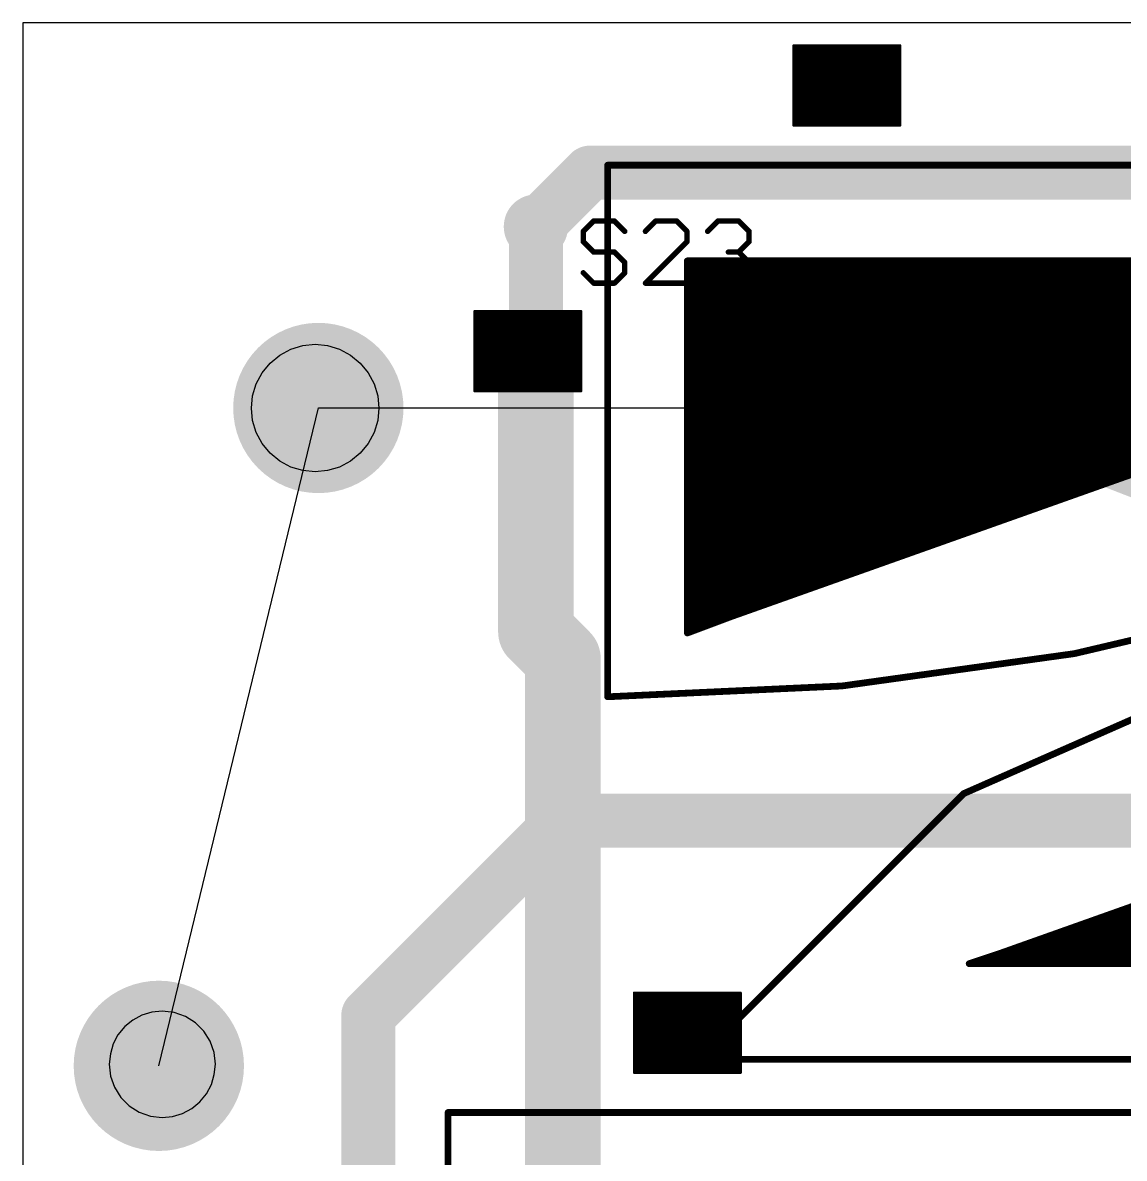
# Model space of a CAD drawing. Extents: x 0 to 82, y 0 to 110.
# Drawn here: x 0 to 20.72, y 88.14 to 109.5 of the extents above; entities that cross this region are included whole.
import ezdxf

# ---------------------------------------------------------------- set-up
doc = ezdxf.new("R2010")
doc.units = 0
for name, color, linetype in [('1', 22, 'CONTINUOUS'), ('16', 175, 'CONTINUOUS'), ('17', 82, 'CONTINUOUS'), ('18', 82, 'CONTINUOUS'), ('19', 53, 'CONTINUOUS'), ('20', 7, 'CONTINUOUS'), ('21', 253, 'CONTINUOUS'), ('23', 7, 'CONTINUOUS'), ('25', 253, 'CONTINUOUS'), ('29', 253, 'CONTINUOUS'), ('30', 253, 'CONTINUOUS'), ('31', 253, 'CONTINUOUS')]:
    doc.layers.add(name, color=color, linetype=linetype)

# ---------------------------------------------------------------- blocks, each defined once
blk = doc.blocks.new('ROUNDP')
at = {"const_width": 0.5}
blk.add_lwpolyline([(0, -0.25, 1), (0, 0.25, 1), (0, -0.25)], format="xyb", dxfattribs=at)
blk = doc.blocks.new('RECT')
blk.add_solid([(-0.5, -0.5), (0.5, -0.5), (-0.5, 0.5), (0.5, 0.5)])
blk = doc.blocks.new('ROUNDV')
at = {"const_width": 0.5}
blk.add_lwpolyline([(0, -0.25, 1), (0, 0.25, 1), (0, -0.25)], format="xyb", dxfattribs=at)

msp = doc.modelspace()

# ---------------------------------------------------------------- linework, layer by layer
at = {"layer": '1'}
for p, q in [((12.75, 104.82), (29.5172, 104.82)), ((12.75, 98.32), (12.75, 104.82)), ((29.6017, 104.3265), (12.75, 98.32)), ((20.3983, 92.4935), (37.25, 98.5)), ((20.2291, 92.2433), (20.2346, 92.3076)), ((20.2346, 92.3076), (20.2561, 92.3684)), ((20.2561, 92.3684), (20.2922, 92.4219)), ((20.2922, 92.4219), (20.3407, 92.4645)), ((20.3407, 92.4645), (20.3983, 92.4935)), ((20.24, 92.1797), (20.2291, 92.2433)), ((20.2665, 92.1209), (20.24, 92.1797)), ((20.3071, 92.0706), (20.2665, 92.1209)), ((20.359, 92.0323), (20.3071, 92.0706)), ((20.4188, 92.0082), (20.359, 92.0323)), ((20.4828, 92), (20.4188, 92.0082)), ((37.25, 92), (20.4828, 92))]:
    msp.add_line(p, q, dxfattribs=at)
for points, const_width in [([(9.652, 105.664), (9.652, 103.472)], 1.016), ([(10.5, 104.07), (8.5, 104.07)], 0.05), ([(8.5, 104.07), (8.5, 102.57)], 0.05), ([(10.5, 104.07), (8.5, 104.07)], 0.05), ([(10.5, 104.02), (8.5, 104.02)], 0.05), ([(9.652, 103.168), (9.5, 103.32)], 1.4224), ([(10.5, 102.57), (10.5, 104.07)], 0.05), ([(10.5, 103.97), (8.5, 103.97)], 0.05), ([(10.5, 103.92), (8.5, 103.92)], 0.05), ([(10.5, 103.87), (8.5, 103.87)], 0.05), ([(10.5, 103.82), (8.5, 103.82)], 0.05), ([(9.652, 98.044), (9.652, 103.168)], 1.4224), ([(9.652, 103.472), (9.5, 103.32)], 1.016), ([(10.5, 103.77), (8.5, 103.77)], 0.05), ([(10.5, 103.72), (8.5, 103.72)], 0.05), ([(10.5, 103.67), (8.5, 103.67)], 0.05), ([(10.5, 103.62), (8.5, 103.62)], 0.05), ([(10.5, 103.57), (8.5, 103.57)], 0.05), ([(10.5, 103.52), (8.5, 103.52)], 0.05), ([(10.5, 103.47), (8.5, 103.47)], 0.05), ([(10.5, 103.42), (8.5, 103.42)], 0.05), ([(10.5, 103.37), (8.5, 103.37)], 0.05), ([(10.5, 103.32), (8.5, 103.32)], 0.05), ([(10.5, 103.27), (8.5, 103.27)], 0.05), ([(10.5, 103.22), (8.5, 103.22)], 0.05), ([(10.5, 103.17), (8.5, 103.17)], 0.05), ([(10.5, 103.12), (8.5, 103.12)], 0.05), ([(10.5, 103.07), (8.5, 103.07)], 0.05), ([(10.5, 103.02), (8.5, 103.02)], 0.05), ([(10.5, 102.97), (8.5, 102.97)], 0.05), ([(10.5, 102.92), (8.5, 102.92)], 0.05), ([(10.5, 102.87), (8.5, 102.87)], 0.05), ([(10.5, 102.82), (8.5, 102.82)], 0.05), ([(10.5, 102.77), (8.5, 102.77)], 0.05), ([(10.5, 102.72), (8.5, 102.72)], 0.05), ([(10.5, 102.67), (8.5, 102.67)], 0.05), ([(10.5, 102.62), (8.5, 102.62)], 0.05), ([(8.5, 102.57), (10.5, 102.57)], 0.05), ([(18.288, 102.108), (13.6, 101.72)], 1.016), ([(6.5, 90.828), (10.16, 94.488)], 1.016), ([(10.16, 94.488), (30.48, 94.488)], 1.016), ([(6.5, 85.5), (6.5, 90.828)], 1.016)]:
    msp.add_lwpolyline(points, dxfattribs=dict(at, const_width=const_width))
for points, const_width in [([(9.906, 105.664, 1), (9.398, 105.664)], 0.508), ([(8.5, 104.0825, 1), (8.5, 104.0575)], 0.025), ([(8.5125, 104.07, 1), (8.4875, 104.07)], 0.025), ([(8.5, 104.0825, 1), (8.5, 104.0575)], 0.025), ([(8.5, 104.0325, 1), (8.5, 104.0075)], 0.025), ([(9.7514, 103.5714, 1), (9.2486, 103.0686)], 0.7112), ([(10.5125, 104.07, 1), (10.4875, 104.07)], 0.025), ([(10.5, 104.0575, 1), (10.5, 104.0825)], 0.025), ([(10.5, 104.0575, 1), (10.5, 104.0825)], 0.025), ([(10.5, 104.0075, 1), (10.5, 104.0325)], 0.025), ([(8.5, 103.9825, 1), (8.5, 103.9575)], 0.025), ([(8.5, 103.9325, 1), (8.5, 103.9075)], 0.025), ([(8.5, 103.8825, 1), (8.5, 103.8575)], 0.025), ([(8.5, 103.8325, 1), (8.5, 103.8075)], 0.025), ([(10.0076, 103.168, 1), (9.2964, 103.168)], 0.7112), ([(9.8316, 103.2924, 1), (9.4724, 103.6516)], 0.508), ([(10.5, 103.9575, 1), (10.5, 103.9825)], 0.025), ([(10.5, 103.9075, 1), (10.5, 103.9325)], 0.025), ([(10.5, 103.8575, 1), (10.5, 103.8825)], 0.025), ([(10.5, 103.8075, 1), (10.5, 103.8325)], 0.025), ([(8.5, 103.7825, 1), (8.5, 103.7575)], 0.025), ([(8.5, 103.7325, 1), (8.5, 103.7075)], 0.025), ([(8.5, 103.6825, 1), (8.5, 103.6575)], 0.025), ([(8.5, 103.6325, 1), (8.5, 103.6075)], 0.025), ([(9.3204, 103.4996, 1), (9.6796, 103.1404)], 0.508), ([(9.4006, 102.9166, 1), (9.9034, 103.4194)], 0.7112), ([(9.398, 103.472, 1), (9.906, 103.472)], 0.508), ([(10.5, 103.7575, 1), (10.5, 103.7825)], 0.025), ([(10.5, 103.7075, 1), (10.5, 103.7325)], 0.025), ([(10.5, 103.6575, 1), (10.5, 103.6825)], 0.025), ([(10.5, 103.6075, 1), (10.5, 103.6325)], 0.025), ([(8.5, 103.5825, 1), (8.5, 103.5575)], 0.025), ([(8.5, 103.5325, 1), (8.5, 103.5075)], 0.025), ([(8.5, 103.4825, 1), (8.5, 103.4575)], 0.025), ([(8.5, 103.4325, 1), (8.5, 103.4075)], 0.025), ([(8.5, 103.3825, 1), (8.5, 103.3575)], 0.025), ([(10.5, 103.5575, 1), (10.5, 103.5825)], 0.025), ([(10.5, 103.5075, 1), (10.5, 103.5325)], 0.025), ([(10.5, 103.4575, 1), (10.5, 103.4825)], 0.025), ([(10.5, 103.4075, 1), (10.5, 103.4325)], 0.025), ([(10.5, 103.3575, 1), (10.5, 103.3825)], 0.025), ([(8.5, 103.3325, 1), (8.5, 103.3075)], 0.025), ([(8.5, 103.2825, 1), (8.5, 103.2575)], 0.025), ([(8.5, 103.2325, 1), (8.5, 103.2075)], 0.025), ([(8.5, 103.1825, 1), (8.5, 103.1575)], 0.025), ([(10.5, 103.3075, 1), (10.5, 103.3325)], 0.025), ([(10.5, 103.2575, 1), (10.5, 103.2825)], 0.025), ([(10.5, 103.2075, 1), (10.5, 103.2325)], 0.025), ([(10.5, 103.1575, 1), (10.5, 103.1825)], 0.025), ([(8.5, 103.1325, 1), (8.5, 103.1075)], 0.025), ([(8.5, 103.0825, 1), (8.5, 103.0575)], 0.025), ([(8.5, 103.0325, 1), (8.5, 103.0075)], 0.025), ([(8.5, 102.9825, 1), (8.5, 102.9575)], 0.025), ([(10.5, 103.1075, 1), (10.5, 103.1325)], 0.025), ([(10.5, 103.0575, 1), (10.5, 103.0825)], 0.025), ([(10.5, 103.0075, 1), (10.5, 103.0325)], 0.025), ([(10.5, 102.9575, 1), (10.5, 102.9825)], 0.025), ([(8.5, 102.9325, 1), (8.5, 102.9075)], 0.025), ([(8.5, 102.8825, 1), (8.5, 102.8575)], 0.025), ([(8.5, 102.8325, 1), (8.5, 102.8075)], 0.025), ([(8.5, 102.7825, 1), (8.5, 102.7575)], 0.025), ([(10.5, 102.9075, 1), (10.5, 102.9325)], 0.025), ([(10.5, 102.8575, 1), (10.5, 102.8825)], 0.025), ([(10.5, 102.8075, 1), (10.5, 102.8325)], 0.025), ([(10.5, 102.7575, 1), (10.5, 102.7825)], 0.025), ([(8.5, 102.7325, 1), (8.5, 102.7075)], 0.025), ([(8.5, 102.6825, 1), (8.5, 102.6575)], 0.025), ([(8.5, 102.6325, 1), (8.5, 102.6075)], 0.025), ([(8.5, 102.5825, 1), (8.5, 102.5575)], 0.025), ([(8.4875, 102.57, 1), (8.5125, 102.57)], 0.025), ([(10.4875, 102.57, 1), (10.5125, 102.57)], 0.025), ([(10.5, 102.7075, 1), (10.5, 102.7325)], 0.025), ([(10.5, 102.6575, 1), (10.5, 102.6825)], 0.025), ([(10.5, 102.6075, 1), (10.5, 102.6325)], 0.025), ([(10.5, 102.5575, 1), (10.5, 102.5825)], 0.025), ([(18.309, 101.8549, 1), (18.267, 102.3611)], 0.508), ([(13.579, 101.9731, 1), (13.621, 101.4669)], 0.508), ([(9.2964, 98.044, 1), (10.0076, 98.044)], 0.7112), ([(10.16, 94.742, 1), (10.16, 94.234)], 0.508), ([(10.3396, 94.3084, 1), (9.9804, 94.6676)], 0.508), ([(6.754, 90.828, 1), (6.246, 90.828)], 0.508), ([(6.3204, 91.0076, 1), (6.6796, 90.6484)], 0.508)]:
    msp.add_lwpolyline(points, format="xyb", dxfattribs=dict(at, const_width=const_width))
at = {"layer": '16'}
for points, const_width in [([(10.668, 106.68), (9.652, 105.664)], 1.016), ([(34.544, 106.68), (10.668, 106.68)], 1.016), ([(40.5, 93.5), (18.288, 102.108)], 1.016), ([(10.16, 97.536), (9.652, 98.044)], 1.4224), ([(10.16, 82.804), (10.16, 97.536)], 1.4224)]:
    msp.add_lwpolyline(points, dxfattribs=dict(at, const_width=const_width))
for points, const_width in [([(10.668, 106.934, 1), (10.668, 106.426)], 0.508), ([(10.8476, 106.5004, 1), (10.4884, 106.8596)], 0.508), ([(9.4724, 105.8436, 1), (9.8316, 105.4844)], 0.508), ([(18.3798, 102.3448, 1), (18.1962, 101.8712)], 0.508), ([(9.9034, 98.2954, 1), (9.4006, 97.7926)], 0.7112), ([(10.5156, 97.536, 1), (9.8044, 97.536)], 0.7112), ([(9.9086, 97.2846, 1), (10.4114, 97.7874)], 0.7112)]:
    msp.add_lwpolyline(points, format="xyb", dxfattribs=dict(at, const_width=const_width))
at = {"layer": '19'}
for p, q in [((2.56, 89.8775), (5.56, 102.2525)), ((5.56, 102.2525), (76.56, 102.2525))]:
    msp.add_line(p, q, dxfattribs=at)
at = {"layer": '20'}
for p, q in [((82, 109.5), (0, 109.5)), ((0, 109.5), (0, 0)), ((5.0412, 103.3576), (5.2661, 103.4263)), ((5.2661, 103.4263), (5.5, 103.45)), ((5.5, 103.45), (5.7339, 103.4263)), ((5.7339, 103.4263), (5.9588, 103.3576)), ((4.6515, 103.0985), (4.8336, 103.2472)), ((4.8336, 103.2472), (5.0412, 103.3576)), ((5.9588, 103.3576), (6.1664, 103.2472)), ((6.1664, 103.2472), (6.3485, 103.0985)), ((4.5028, 102.9164), (4.6515, 103.0985)), ((6.3485, 103.0985), (6.4971, 102.9164)), ((4.3924, 102.7088), (4.5028, 102.9164)), ((6.4971, 102.9164), (6.6075, 102.7088)), ((4.3237, 102.4839), (4.3924, 102.7088)), ((6.6075, 102.7088), (6.6763, 102.484)), ((4.3, 102.25), (4.3237, 102.4839)), ((6.6769, 102.4841), (6.7, 102.25)), ((4.3237, 102.0161), (4.3, 102.25)), ((6.7, 102.25), (6.6763, 102.0161)), ((4.3924, 101.7912), (4.3237, 102.0161)), ((6.6763, 102.0161), (6.6076, 101.7912)), ((4.5028, 101.5836), (4.3924, 101.7912)), ((6.6076, 101.7912), (6.4972, 101.5836)), ((4.6515, 101.4015), (4.5028, 101.5836)), ((6.4972, 101.5836), (6.3485, 101.4015)), ((4.8336, 101.2528), (4.6515, 101.4015)), ((6.3485, 101.4015), (6.1664, 101.2528)), ((5.0412, 101.1424), (4.8336, 101.2528)), ((5.2661, 101.0737), (5.0412, 101.1424)), ((5.5, 101.05), (5.2661, 101.0737)), ((5.7339, 101.0737), (5.5, 101.05)), ((5.9588, 101.1424), (5.7339, 101.0737)), ((6.1664, 101.2528), (5.9588, 101.1424)), ((2.2423, 90.8314), (2.0699, 90.7389)), ((2.43, 90.8882), (2.2423, 90.8314)), ((2.625, 90.9075), (2.43, 90.8882)), ((2.8475, 90.8824), (2.625, 90.9075)), ((3.0589, 90.8085), (2.8475, 90.8824)), ((3.2485, 90.6893), (3.0589, 90.8085)), ((1.9179, 90.6146), (1.7917, 90.463)), ((2.0699, 90.7389), (1.9179, 90.6146)), ((3.4068, 90.531), (3.2485, 90.6893)), ((1.7917, 90.463), (1.7011, 90.2902)), ((3.526, 90.3414), (3.4068, 90.531)), ((1.7011, 90.2902), (1.6514, 90.1026)), ((3.5999, 90.13), (3.526, 90.3414)), ((1.6514, 90.1026), (1.625, 89.9075)), ((3.625, 89.9075), (3.5999, 90.13)), ((1.625, 89.9075), (1.6501, 89.685)), ((3.5986, 89.7124), (3.625, 89.9075)), ((1.6501, 89.685), (1.724, 89.4736)), ((3.4583, 89.352), (3.5489, 89.5248)), ((3.5489, 89.5248), (3.5986, 89.7124)), ((1.724, 89.4736), (1.8432, 89.284)), ((3.3321, 89.2004), (3.4583, 89.352)), ((1.8432, 89.284), (2.0015, 89.1257)), ((2.0015, 89.1257), (2.1911, 89.0065)), ((3.1801, 89.0761), (3.3321, 89.2004)), ((2.1911, 89.0065), (2.4025, 88.9326)), ((2.4025, 88.9326), (2.625, 88.9075)), ((2.625, 88.9075), (2.82, 88.9268)), ((2.82, 88.9268), (3.0077, 88.9836)), ((3.0077, 88.9836), (3.1801, 89.0761))]:
    msp.add_line(p, q, dxfattribs=at)
at = {"layer": '21'}
for points, const_width in [([(11.0318, 106.82, 1), (10.9682, 106.82)], 0.0635), ([(11, 106.8518, 1), (11, 106.7883)], 0.0635), ([(11, 96.82, 0.1158), (32.3, 101.82)], 0.127), ([(39, 100, 0.1158), (17.7, 95)], 0.127), ([(10.9682, 96.82, 1), (11.0318, 96.82)], 0.0635), ([(11, 96.8518, 1), (11, 96.7883)], 0.0635), ([(17.6859, 95.0284, 1), (17.7141, 94.9716)], 0.0635), ([(17.7225, 94.9775, 1), (17.6775, 95.0225)], 0.0635), ([(12.7, 90.0318, 1), (12.7, 89.9682)], 0.0635), ([(12.6775, 90.0225, 1), (12.7225, 89.9775)], 0.0635), ([(8, 89.0318, 1), (8, 88.9682)], 0.0635), ([(8.0318, 89, 1), (7.9683, 89)], 0.0635)]:
    msp.add_lwpolyline(points, format="xyb", dxfattribs=dict(at, const_width=const_width))
at = {"layer": '21', "const_width": 0.127}
for points in [[(37.3, 106.82), (11, 106.82)], [(11, 106.82), (11, 96.82)], [(17.7, 95), (12.7, 90)], [(12.7, 90), (39, 90)], [(34.3, 89), (8, 89)], [(8, 89), (8, 79)]]:
    msp.add_lwpolyline(points, dxfattribs=at)
at = {"layer": '23'}
for p in [(11, 106.82), (8, 89)]:
    msp.add_point(p, dxfattribs=at)
at = {"layer": '25', "const_width": 0.1016}
for points in [[(10.7375, 105.7702), (10.5426, 105.5753)], [(11.1273, 105.7702), (10.7375, 105.7702)], [(11.3222, 105.5753), (11.1273, 105.7702)], [(11.9069, 105.7702), (11.712, 105.5753)], [(12.2967, 105.7702), (11.9069, 105.7702)], [(12.4916, 105.5753), (12.2967, 105.7702)], [(12.8814, 105.5753), (13.0763, 105.7702)], [(13.0763, 105.7702), (13.4661, 105.7702)], [(13.4661, 105.7702), (13.661, 105.5753)], [(10.5426, 105.5753), (10.5426, 105.3804)], [(12.4916, 105.3804), (12.4916, 105.5753)], [(13.661, 105.5753), (13.661, 105.3804)], [(10.5426, 105.3804), (10.7375, 105.1855)], [(11.712, 104.6008), (12.4916, 105.3804)], [(13.661, 105.3804), (13.4661, 105.1855)], [(10.7375, 105.1855), (11.1273, 105.1855)], [(11.1273, 105.1855), (11.3222, 104.9906)], [(13.4661, 105.1855), (13.2712, 105.1855)], [(13.4661, 105.1855), (13.661, 104.9906)], [(11.3222, 104.9906), (11.3222, 104.7957)], [(13.661, 104.9906), (13.661, 104.7957)], [(10.7375, 104.6008), (10.5426, 104.7957)], [(11.3222, 104.7957), (11.1273, 104.6008)], [(13.0763, 104.6008), (12.8814, 104.7957)], [(13.661, 104.7957), (13.4661, 104.6008)], [(11.1273, 104.6008), (10.7375, 104.6008)], [(12.4916, 104.6008), (11.712, 104.6008)], [(13.4661, 104.6008), (13.0763, 104.6008)]]:
    msp.add_lwpolyline(points, dxfattribs=at)
at = {"layer": '25', "const_width": 0.0508}
for points in [[(10.7375, 105.7956, 1), (10.7375, 105.7448)], [(10.7555, 105.7522, 1), (10.7195, 105.7882)], [(11.1453, 105.7882, 1), (11.1093, 105.7522)], [(11.1273, 105.7448, 1), (11.1273, 105.7956)], [(11.9069, 105.7956, 1), (11.9069, 105.7448)], [(11.9249, 105.7522, 1), (11.8889, 105.7882)], [(12.3147, 105.7882, 1), (12.2787, 105.7522)], [(12.2967, 105.7448, 1), (12.2967, 105.7956)], [(13.0763, 105.7956, 1), (13.0763, 105.7448)], [(13.0943, 105.7522, 1), (13.0583, 105.7882)], [(13.4841, 105.7882, 1), (13.4481, 105.7522)], [(13.4661, 105.7448, 1), (13.4661, 105.7956)], [(10.5246, 105.5933, 1), (10.5606, 105.5573)], [(10.568, 105.5753, 1), (10.5172, 105.5753)], [(11.3042, 105.5573, 1), (11.3402, 105.5933)], [(11.694, 105.5933, 1), (11.73, 105.5573)], [(12.517, 105.5753, 1), (12.4662, 105.5753)], [(12.4736, 105.5573, 1), (12.5096, 105.5933)], [(12.8634, 105.5933, 1), (12.8994, 105.5573)], [(13.6864, 105.5753, 1), (13.6356, 105.5753)], [(13.643, 105.5573, 1), (13.679, 105.5933)], [(10.5606, 105.3984, 1), (10.5246, 105.3624)], [(10.5172, 105.3804, 1), (10.568, 105.3804)], [(12.4662, 105.3804, 1), (12.517, 105.3804)], [(12.5096, 105.3624, 1), (12.4736, 105.3984)], [(13.6356, 105.3804, 1), (13.6864, 105.3804)], [(13.679, 105.3624, 1), (13.643, 105.3984)], [(10.7375, 105.2109, 1), (10.7375, 105.1601)], [(10.7195, 105.1675, 1), (10.7555, 105.2035)], [(11.1453, 105.2035, 1), (11.1093, 105.1675)], [(11.1273, 105.1601, 1), (11.1273, 105.2109)], [(13.2712, 105.2109, 1), (13.2712, 105.1601)], [(13.4841, 105.2035, 1), (13.4481, 105.1675)], [(13.4481, 105.2035, 1), (13.4841, 105.1675)], [(13.4661, 105.1601, 1), (13.4661, 105.2109)], [(11.3476, 104.9906, 1), (11.2968, 104.9906)], [(11.3042, 104.9726, 1), (11.3402, 105.0086)], [(13.6864, 104.9906, 1), (13.6356, 104.9906)], [(13.643, 104.9726, 1), (13.679, 105.0086)], [(10.5606, 104.8137, 1), (10.5246, 104.7777)], [(11.2968, 104.7957, 1), (11.3476, 104.7957)], [(11.3402, 104.7777, 1), (11.3042, 104.8137)], [(12.8994, 104.8137, 1), (12.8634, 104.7777)], [(13.6356, 104.7957, 1), (13.6864, 104.7957)], [(13.679, 104.7777, 1), (13.643, 104.8137)], [(10.7375, 104.6262, 1), (10.7375, 104.5754)], [(10.7195, 104.5828, 1), (10.7555, 104.6188)], [(11.1093, 104.6188, 1), (11.1453, 104.5828)], [(11.1273, 104.5754, 1), (11.1273, 104.6262)], [(11.694, 104.6188, 1), (11.73, 104.5828)], [(11.712, 104.6262, 1), (11.712, 104.5754)], [(12.4916, 104.5754, 1), (12.4916, 104.6262)], [(13.0763, 104.6262, 1), (13.0763, 104.5754)], [(13.0583, 104.5828, 1), (13.0943, 104.6188)], [(13.4481, 104.6188, 1), (13.4841, 104.5828)], [(13.4661, 104.5754, 1), (13.4661, 104.6262)]]:
    msp.add_lwpolyline(points, format="xyb", dxfattribs=at)
at = {"layer": '29'}
for points, const_width in [([(16.5, 109.07), (14.5, 109.07)], 0.05), ([(14.5, 109.07), (14.5, 107.57)], 0.05), ([(16.5, 109.07), (14.5, 109.07)], 0.05), ([(16.5, 109.02), (14.5, 109.02)], 0.05), ([(16.5, 108.97), (14.5, 108.97)], 0.05), ([(16.5, 108.92), (14.5, 108.92)], 0.05), ([(16.5, 107.57), (16.5, 109.07)], 0.05), ([(16.5, 108.87), (14.5, 108.87)], 0.05), ([(16.5, 108.82), (14.5, 108.82)], 0.05), ([(16.5, 108.77), (14.5, 108.77)], 0.05), ([(16.5, 108.72), (14.5, 108.72)], 0.05), ([(16.5, 108.67), (14.5, 108.67)], 0.05), ([(16.5, 108.62), (14.5, 108.62)], 0.05), ([(16.5, 108.57), (14.5, 108.57)], 0.05), ([(16.5, 108.52), (14.5, 108.52)], 0.05), ([(16.5, 108.47), (14.5, 108.47)], 0.05), ([(16.5, 108.42), (14.5, 108.42)], 0.05), ([(16.5, 108.37), (14.5, 108.37)], 0.05), ([(16.5, 108.32), (14.5, 108.32)], 0.05), ([(16.5, 108.27), (14.5, 108.27)], 0.05), ([(16.5, 108.22), (14.5, 108.22)], 0.05), ([(16.5, 108.17), (14.5, 108.17)], 0.05), ([(16.5, 108.12), (14.5, 108.12)], 0.05), ([(16.5, 108.07), (14.5, 108.07)], 0.05), ([(16.5, 108.02), (14.5, 108.02)], 0.05), ([(16.5, 107.97), (14.5, 107.97)], 0.05), ([(16.5, 107.92), (14.5, 107.92)], 0.05), ([(16.5, 107.87), (14.5, 107.87)], 0.05), ([(16.5, 107.82), (14.5, 107.82)], 0.05), ([(16.5, 107.77), (14.5, 107.77)], 0.05), ([(16.5, 107.72), (14.5, 107.72)], 0.05), ([(16.5, 107.67), (14.5, 107.67)], 0.05), ([(16.5, 107.62), (14.5, 107.62)], 0.05), ([(14.5, 107.57), (16.5, 107.57)], 0.05), ([(12.5, 105.02), (12.5, 98.02)], 0.127), ([(32.2, 105.02), (12.5, 105.02)], 0.127), ([(31.885, 104.915), (12.5, 104.915)], 0.127), ([(31.5099, 104.788), (12.5, 104.788)], 0.127), ([(31.1524, 104.661), (12.5, 104.661)], 0.127), ([(13.3, 98.32), (31.6, 104.82)], 0.127), ([(30.7948, 104.534), (12.5, 104.534)], 0.127), ([(30.4372, 104.407), (12.5, 104.407)], 0.127), ([(30.0797, 104.28), (12.5, 104.28)], 0.127), ([(29.7221, 104.153), (12.5, 104.153)], 0.127), ([(29.3646, 104.026), (12.5, 104.026)], 0.127), ([(29.007, 103.899), (12.5, 103.899)], 0.127), ([(28.6495, 103.772), (12.5, 103.772)], 0.127), ([(28.2919, 103.645), (12.5, 103.645)], 0.127), ([(27.9344, 103.518), (12.5, 103.518)], 0.127), ([(27.5768, 103.391), (12.5, 103.391)], 0.127), ([(27.2193, 103.264), (12.5, 103.264)], 0.127), ([(26.8617, 103.137), (12.5, 103.137)], 0.127), ([(26.5042, 103.01), (12.5, 103.01)], 0.127), ([(26.1466, 102.883), (12.5, 102.883)], 0.127), ([(25.789, 102.756), (12.5, 102.756)], 0.127), ([(25.4315, 102.629), (12.5, 102.629)], 0.127), ([(25.0739, 102.502), (12.5, 102.502)], 0.127), ([(24.7164, 102.375), (12.5, 102.375)], 0.127), ([(24.3588, 102.248), (12.5, 102.248)], 0.127), ([(24.0013, 102.121), (12.5, 102.121)], 0.127), ([(23.6437, 101.994), (12.5, 101.994)], 0.127), ([(23.2862, 101.867), (12.5, 101.867)], 0.127), ([(22.9286, 101.74), (12.5, 101.74)], 0.127), ([(22.5711, 101.613), (12.5, 101.613)], 0.127), ([(22.2135, 101.486), (12.5, 101.486)], 0.127), ([(21.856, 101.359), (12.5, 101.359)], 0.127), ([(21.4984, 101.232), (12.5, 101.232)], 0.127), ([(21.1408, 101.105), (12.5, 101.105)], 0.127), ([(20.7833, 100.978), (12.5, 100.978)], 0.127), ([(20.4257, 100.851), (12.5, 100.851)], 0.127), ([(20.0682, 100.724), (12.5, 100.724)], 0.127), ([(19.7106, 100.597), (12.5, 100.597)], 0.127), ([(19.3531, 100.47), (12.5, 100.47)], 0.127), ([(18.9955, 100.343), (12.5, 100.343)], 0.127), ([(18.638, 100.216), (12.5, 100.216)], 0.127), ([(18.2804, 100.089), (12.5, 100.089)], 0.127), ([(17.9229, 99.962), (12.5, 99.962)], 0.127), ([(17.5653, 99.835), (12.5, 99.835)], 0.127), ([(17.2078, 99.708), (12.5, 99.708)], 0.127), ([(16.8502, 99.581), (12.5, 99.581)], 0.127), ([(16.4926, 99.454), (12.5, 99.454)], 0.127), ([(16.1351, 99.327), (12.5, 99.327)], 0.127), ([(15.7775, 99.2), (12.5, 99.2)], 0.127), ([(15.42, 99.073), (12.5, 99.073)], 0.127), ([(15.0624, 98.946), (12.5, 98.946)], 0.127), ([(14.7049, 98.819), (12.5, 98.819)], 0.127), ([(14.3473, 98.692), (12.5, 98.692)], 0.127), ([(13.9898, 98.565), (12.5, 98.565)], 0.127), ([(13.6322, 98.438), (12.5, 98.438)], 0.127), ([(36.7, 98.5), (18.4, 92)], 0.127), ([(12.5, 98.02), (13.3, 98.32)], 0.127), ([(13.276, 98.311), (12.5, 98.311)], 0.127), ([(12.9373, 98.184), (12.5, 98.184)], 0.127), ([(12.5987, 98.057), (12.5, 98.057)], 0.127), ([(20.2779, 92.667), (37.5, 92.667)], 0.127), ([(20.6354, 92.794), (37.5, 92.794)], 0.127), ([(19.9203, 92.54), (37.5, 92.54)], 0.127), ([(19.2052, 92.286), (37.5, 92.286)], 0.127), ([(19.5628, 92.413), (37.5, 92.413)], 0.127), ([(18.4901, 92.032), (37.5, 92.032)], 0.127), ([(18.8476, 92.159), (37.5, 92.159)], 0.127), ([(18.4, 92), (17.8, 91.8)], 0.127), ([(17.8, 91.8), (37.5, 91.8)], 0.127), ([(18.115, 91.905), (37.5, 91.905)], 0.127), ([(13.5, 91.25), (11.5, 91.25)], 0.05), ([(11.5, 91.25), (11.5, 89.75)], 0.05), ([(13.5, 91.25), (11.5, 91.25)], 0.05), ([(13.5, 91.2), (11.5, 91.2)], 0.05), ([(13.5, 89.75), (13.5, 91.25)], 0.05), ([(13.5, 91.15), (11.5, 91.15)], 0.05), ([(13.5, 91.1), (11.5, 91.1)], 0.05), ([(13.5, 91.05), (11.5, 91.05)], 0.05), ([(13.5, 91), (11.5, 91)], 0.05), ([(13.5, 90.95), (11.5, 90.95)], 0.05), ([(13.5, 90.9), (11.5, 90.9)], 0.05), ([(13.5, 90.85), (11.5, 90.85)], 0.05), ([(13.5, 90.8), (11.5, 90.8)], 0.05), ([(13.5, 90.75), (11.5, 90.75)], 0.05), ([(13.5, 90.7), (11.5, 90.7)], 0.05), ([(13.5, 90.65), (11.5, 90.65)], 0.05), ([(13.5, 90.6), (11.5, 90.6)], 0.05), ([(13.5, 90.55), (11.5, 90.55)], 0.05), ([(13.5, 90.5), (11.5, 90.5)], 0.05), ([(13.5, 90.45), (11.5, 90.45)], 0.05), ([(13.5, 90.4), (11.5, 90.4)], 0.05), ([(13.5, 90.35), (11.5, 90.35)], 0.05), ([(13.5, 90.3), (11.5, 90.3)], 0.05), ([(13.5, 90.25), (11.5, 90.25)], 0.05), ([(13.5, 90.2), (11.5, 90.2)], 0.05), ([(13.5, 90.15), (11.5, 90.15)], 0.05), ([(13.5, 90.1), (11.5, 90.1)], 0.05), ([(13.5, 90.05), (11.5, 90.05)], 0.05), ([(13.5, 90), (11.5, 90)], 0.05), ([(13.5, 89.95), (11.5, 89.95)], 0.05), ([(13.5, 89.9), (11.5, 89.9)], 0.05), ([(13.5, 89.85), (11.5, 89.85)], 0.05), ([(13.5, 89.8), (11.5, 89.8)], 0.05), ([(11.5, 89.75), (13.5, 89.75)], 0.05)]:
    msp.add_lwpolyline(points, dxfattribs=dict(at, const_width=const_width))
for points, const_width in [([(14.5, 109.0825, 1), (14.5, 109.0575)], 0.025), ([(14.5125, 109.07, 1), (14.4875, 109.07)], 0.025), ([(14.5, 109.0825, 1), (14.5, 109.0575)], 0.025), ([(14.5, 109.0325, 1), (14.5, 109.0075)], 0.025), ([(14.5, 108.9825, 1), (14.5, 108.9575)], 0.025), ([(14.5, 108.9325, 1), (14.5, 108.9075)], 0.025), ([(16.5125, 109.07, 1), (16.4875, 109.07)], 0.025), ([(16.5, 109.0575, 1), (16.5, 109.0825)], 0.025), ([(16.5, 109.0575, 1), (16.5, 109.0825)], 0.025), ([(16.5, 109.0075, 1), (16.5, 109.0325)], 0.025), ([(16.5, 108.9575, 1), (16.5, 108.9825)], 0.025), ([(16.5, 108.9075, 1), (16.5, 108.9325)], 0.025), ([(14.5, 108.8825, 1), (14.5, 108.8575)], 0.025), ([(14.5, 108.8325, 1), (14.5, 108.8075)], 0.025), ([(14.5, 108.7825, 1), (14.5, 108.7575)], 0.025), ([(14.5, 108.7325, 1), (14.5, 108.7075)], 0.025), ([(16.5, 108.8575, 1), (16.5, 108.8825)], 0.025), ([(16.5, 108.8075, 1), (16.5, 108.8325)], 0.025), ([(16.5, 108.7575, 1), (16.5, 108.7825)], 0.025), ([(16.5, 108.7075, 1), (16.5, 108.7325)], 0.025), ([(14.5, 108.6825, 1), (14.5, 108.6575)], 0.025), ([(14.5, 108.6325, 1), (14.5, 108.6075)], 0.025), ([(14.5, 108.5825, 1), (14.5, 108.5575)], 0.025), ([(14.5, 108.5325, 1), (14.5, 108.5075)], 0.025), ([(16.5, 108.6575, 1), (16.5, 108.6825)], 0.025), ([(16.5, 108.6075, 1), (16.5, 108.6325)], 0.025), ([(16.5, 108.5575, 1), (16.5, 108.5825)], 0.025), ([(16.5, 108.5075, 1), (16.5, 108.5325)], 0.025), ([(14.5, 108.4825, 1), (14.5, 108.4575)], 0.025), ([(14.5, 108.4325, 1), (14.5, 108.4075)], 0.025), ([(14.5, 108.3825, 1), (14.5, 108.3575)], 0.025), ([(14.5, 108.3325, 1), (14.5, 108.3075)], 0.025), ([(16.5, 108.4575, 1), (16.5, 108.4825)], 0.025), ([(16.5, 108.4075, 1), (16.5, 108.4325)], 0.025), ([(16.5, 108.3575, 1), (16.5, 108.3825)], 0.025), ([(16.5, 108.3075, 1), (16.5, 108.3325)], 0.025), ([(14.5, 108.2825, 1), (14.5, 108.2575)], 0.025), ([(14.5, 108.2325, 1), (14.5, 108.2075)], 0.025), ([(14.5, 108.1825, 1), (14.5, 108.1575)], 0.025), ([(14.5, 108.1325, 1), (14.5, 108.1075)], 0.025), ([(14.5, 108.0825, 1), (14.5, 108.0575)], 0.025), ([(16.5, 108.2575, 1), (16.5, 108.2825)], 0.025), ([(16.5, 108.2075, 1), (16.5, 108.2325)], 0.025), ([(16.5, 108.1575, 1), (16.5, 108.1825)], 0.025), ([(16.5, 108.1075, 1), (16.5, 108.1325)], 0.025), ([(16.5, 108.0575, 1), (16.5, 108.0825)], 0.025), ([(14.5, 108.0325, 1), (14.5, 108.0075)], 0.025), ([(14.5, 107.9825, 1), (14.5, 107.9575)], 0.025), ([(14.5, 107.9325, 1), (14.5, 107.9075)], 0.025), ([(14.5, 107.8825, 1), (14.5, 107.8575)], 0.025), ([(16.5, 108.0075, 1), (16.5, 108.0325)], 0.025), ([(16.5, 107.9575, 1), (16.5, 107.9825)], 0.025), ([(16.5, 107.9075, 1), (16.5, 107.9325)], 0.025), ([(16.5, 107.8575, 1), (16.5, 107.8825)], 0.025), ([(14.5, 107.8325, 1), (14.5, 107.8075)], 0.025), ([(14.5, 107.7825, 1), (14.5, 107.7575)], 0.025), ([(14.5, 107.7325, 1), (14.5, 107.7075)], 0.025), ([(14.5, 107.6825, 1), (14.5, 107.6575)], 0.025), ([(16.5, 107.8075, 1), (16.5, 107.8325)], 0.025), ([(16.5, 107.7575, 1), (16.5, 107.7825)], 0.025), ([(16.5, 107.7075, 1), (16.5, 107.7325)], 0.025), ([(16.5, 107.6575, 1), (16.5, 107.6825)], 0.025), ([(14.5, 107.6325, 1), (14.5, 107.6075)], 0.025), ([(14.5, 107.5825, 1), (14.5, 107.5575)], 0.025), ([(14.4875, 107.57, 1), (14.5125, 107.57)], 0.025), ([(16.4875, 107.57, 1), (16.5125, 107.57)], 0.025), ([(16.5, 107.6075, 1), (16.5, 107.6325)], 0.025), ([(16.5, 107.5575, 1), (16.5, 107.5825)], 0.025), ([(12.5318, 105.02, 1), (12.4682, 105.02)], 0.0635), ([(12.5, 105.0518, 1), (12.5, 104.9883)], 0.0635), ([(12.5, 104.9468, 1), (12.5, 104.8833)], 0.0635), ([(12.5, 104.6928, 1), (12.5, 104.6292)], 0.0635), ([(12.5, 104.8198, 1), (12.5, 104.7563)], 0.0635), ([(12.5, 104.5658, 1), (12.5, 104.5023)], 0.0635), ([(12.5, 104.4388, 1), (12.5, 104.3753)], 0.0635), ([(12.5, 104.3118, 1), (12.5, 104.2482)], 0.0635), ([(12.5, 104.1848, 1), (12.5, 104.1213)], 0.0635), ([(12.5, 104.0578, 1), (12.5, 103.9943)], 0.0635), ([(12.5, 103.9308, 1), (12.5, 103.8672)], 0.0635), ([(12.5, 103.8038, 1), (12.5, 103.7403)], 0.0635), ([(12.5, 103.6768, 1), (12.5, 103.6133)], 0.0635), ([(12.5, 103.5498, 1), (12.5, 103.4862)], 0.0635), ([(12.5, 103.4228, 1), (12.5, 103.3593)], 0.0635), ([(12.5, 103.1688, 1), (12.5, 103.1052)], 0.0635), ([(12.5, 103.2958, 1), (12.5, 103.2323)], 0.0635), ([(12.5, 103.0418, 1), (12.5, 102.9783)], 0.0635), ([(12.5, 102.7878, 1), (12.5, 102.7242)], 0.0635), ([(12.5, 102.9148, 1), (12.5, 102.8513)], 0.0635), ([(12.5, 102.6608, 1), (12.5, 102.5973)], 0.0635), ([(12.5, 102.5338, 1), (12.5, 102.4703)], 0.0635), ([(12.5, 102.4068, 1), (12.5, 102.3432)], 0.0635), ([(12.5, 102.2798, 1), (12.5, 102.2163)], 0.0635), ([(12.5, 102.1528, 1), (12.5, 102.0893)], 0.0635), ([(12.5, 102.0258, 1), (12.5, 101.9622)], 0.0635), ([(12.5, 101.8988, 1), (12.5, 101.8353)], 0.0635), ([(12.5, 101.7718, 1), (12.5, 101.7083)], 0.0635), ([(12.5, 101.6448, 1), (12.5, 101.5812)], 0.0635), ([(12.5, 101.5178, 1), (12.5, 101.4543)], 0.0635), ([(12.5, 101.2638, 1), (12.5, 101.2002)], 0.0635), ([(12.5, 101.3908, 1), (12.5, 101.3273)], 0.0635), ([(12.5, 101.1368, 1), (12.5, 101.0733)], 0.0635), ([(12.5, 101.0098, 1), (12.5, 100.9463)], 0.0635), ([(12.5, 100.8828, 1), (12.5, 100.8192)], 0.0635), ([(20.4257, 100.8192, 1), (20.4257, 100.8828)], 0.0635), ([(12.5, 100.7558, 1), (12.5, 100.6923)], 0.0635), ([(12.5, 100.6288, 1), (12.5, 100.5653)], 0.0635), ([(19.7106, 100.5653, 1), (19.7106, 100.6288)], 0.0635), ([(20.0682, 100.6923, 1), (20.0682, 100.7558)], 0.0635), ([(12.5, 100.5018, 1), (12.5, 100.4382)], 0.0635), ([(12.5, 100.3748, 1), (12.5, 100.3113)], 0.0635), ([(18.9955, 100.3113, 1), (18.9955, 100.3748)], 0.0635), ([(19.3531, 100.4382, 1), (19.3531, 100.5018)], 0.0635), ([(12.5, 100.2478, 1), (12.5, 100.1843)], 0.0635), ([(18.638, 100.1843, 1), (18.638, 100.2478)], 0.0635), ([(12.5, 100.1208, 1), (12.5, 100.0572)], 0.0635), ([(12.5, 99.9938, 1), (12.5, 99.9303)], 0.0635), ([(17.9229, 99.9303, 1), (17.9229, 99.9938)], 0.0635), ([(18.2804, 100.0572, 1), (18.2804, 100.1208)], 0.0635), ([(12.5, 99.7398, 1), (12.5, 99.6762)], 0.0635), ([(12.5, 99.8668, 1), (12.5, 99.8033)], 0.0635), ([(17.2078, 99.6762, 1), (17.2078, 99.7398)], 0.0635), ([(17.5653, 99.8033, 1), (17.5653, 99.8668)], 0.0635), ([(12.5, 99.6128, 1), (12.5, 99.5493)], 0.0635), ([(16.8502, 99.5493, 1), (16.8502, 99.6128)], 0.0635), ([(12.5, 99.3588, 1), (12.5, 99.2952)], 0.0635), ([(12.5, 99.4858, 1), (12.5, 99.4223)], 0.0635), ([(16.1351, 99.2952, 1), (16.1351, 99.3588)], 0.0635), ([(16.4926, 99.4223, 1), (16.4926, 99.4858)], 0.0635), ([(12.5, 99.2318, 1), (12.5, 99.1683)], 0.0635), ([(12.5, 99.1048, 1), (12.5, 99.0413)], 0.0635), ([(15.42, 99.0413, 1), (15.42, 99.1048)], 0.0635), ([(15.7775, 99.1683, 1), (15.7775, 99.2318)], 0.0635), ([(12.5, 98.9778, 1), (12.5, 98.9142)], 0.0635), ([(15.0624, 98.9142, 1), (15.0624, 98.9778)], 0.0635), ([(12.5, 98.8508, 1), (12.5, 98.7873)], 0.0635), ([(12.5, 98.7238, 1), (12.5, 98.6603)], 0.0635), ([(14.3473, 98.6603, 1), (14.3473, 98.7238)], 0.0635), ([(14.7049, 98.7873, 1), (14.7049, 98.8508)], 0.0635), ([(12.5, 98.5968, 1), (12.5, 98.5332)], 0.0635), ([(12.5, 98.4698, 1), (12.5, 98.4062)], 0.0635), ([(13.6322, 98.4062, 1), (13.6322, 98.4698)], 0.0635), ([(13.9898, 98.5332, 1), (13.9898, 98.5968)], 0.0635), ([(12.5, 98.3428, 1), (12.5, 98.2793)], 0.0635), ([(13.2894, 98.3499, 1), (13.3106, 98.2901)], 0.0635), ([(13.276, 98.2793, 1), (13.276, 98.3428)], 0.0635), ([(13.3111, 98.2903, 1), (13.2889, 98.3497)], 0.0635), ([(12.5, 98.0888, 1), (12.5, 98.0252)], 0.0635), ([(12.4682, 98.02, 1), (12.5318, 98.02)], 0.0635), ([(12.5, 98.2158, 1), (12.5, 98.1523)], 0.0635), ([(12.4889, 98.0497, 1), (12.5111, 97.9903)], 0.0635), ([(12.5987, 98.0252, 1), (12.5987, 98.0888)], 0.0635), ([(12.9373, 98.1523, 1), (12.9373, 98.2158)], 0.0635), ([(20.2779, 92.6988, 1), (20.2779, 92.6352)], 0.0635), ([(20.6354, 92.8258, 1), (20.6354, 92.7623)], 0.0635), ([(19.9203, 92.5718, 1), (19.9203, 92.5083)], 0.0635), ([(19.2052, 92.3178, 1), (19.2052, 92.2542)], 0.0635), ([(19.5628, 92.4448, 1), (19.5628, 92.3813)], 0.0635), ([(18.4901, 92.0638, 1), (18.4901, 92.0003)], 0.0635), ([(18.8476, 92.1908, 1), (18.8476, 92.1273)], 0.0635), ([(17.8, 91.8318, 1), (17.8, 91.7683)], 0.0635), ([(17.79, 91.8301, 1), (17.81, 91.7699)], 0.0635), ([(18.115, 91.9368, 1), (18.115, 91.8732)], 0.0635), ([(18.3894, 92.0299, 1), (18.4106, 91.9701)], 0.0635), ([(18.41, 91.9699, 1), (18.39, 92.0301)], 0.0635), ([(11.5, 91.2625, 1), (11.5, 91.2375)], 0.025), ([(11.5125, 91.25, 1), (11.4875, 91.25)], 0.025), ([(11.5, 91.2625, 1), (11.5, 91.2375)], 0.025), ([(11.5, 91.2125, 1), (11.5, 91.1875)], 0.025), ([(13.5125, 91.25, 1), (13.4875, 91.25)], 0.025), ([(13.5, 91.2375, 1), (13.5, 91.2625)], 0.025), ([(13.5, 91.2375, 1), (13.5, 91.2625)], 0.025), ([(13.5, 91.1875, 1), (13.5, 91.2125)], 0.025), ([(11.5, 91.1625, 1), (11.5, 91.1375)], 0.025), ([(11.5, 91.1125, 1), (11.5, 91.0875)], 0.025), ([(11.5, 91.0625, 1), (11.5, 91.0375)], 0.025), ([(11.5, 91.0125, 1), (11.5, 90.9875)], 0.025), ([(13.5, 91.1375, 1), (13.5, 91.1625)], 0.025), ([(13.5, 91.0875, 1), (13.5, 91.1125)], 0.025), ([(13.5, 91.0375, 1), (13.5, 91.0625)], 0.025), ([(13.5, 90.9875, 1), (13.5, 91.0125)], 0.025), ([(11.5, 90.9625, 1), (11.5, 90.9375)], 0.025), ([(11.5, 90.9125, 1), (11.5, 90.8875)], 0.025), ([(11.5, 90.8625, 1), (11.5, 90.8375)], 0.025), ([(11.5, 90.8125, 1), (11.5, 90.7875)], 0.025), ([(13.5, 90.9375, 1), (13.5, 90.9625)], 0.025), ([(13.5, 90.8875, 1), (13.5, 90.9125)], 0.025), ([(13.5, 90.8375, 1), (13.5, 90.8625)], 0.025), ([(13.5, 90.7875, 1), (13.5, 90.8125)], 0.025), ([(11.5, 90.7625, 1), (11.5, 90.7375)], 0.025), ([(11.5, 90.7125, 1), (11.5, 90.6875)], 0.025), ([(11.5, 90.6625, 1), (11.5, 90.6375)], 0.025), ([(11.5, 90.6125, 1), (11.5, 90.5875)], 0.025), ([(11.5, 90.5625, 1), (11.5, 90.5375)], 0.025), ([(13.5, 90.7375, 1), (13.5, 90.7625)], 0.025), ([(13.5, 90.6875, 1), (13.5, 90.7125)], 0.025), ([(13.5, 90.6375, 1), (13.5, 90.6625)], 0.025), ([(13.5, 90.5875, 1), (13.5, 90.6125)], 0.025), ([(13.5, 90.5375, 1), (13.5, 90.5625)], 0.025), ([(11.5, 90.5125, 1), (11.5, 90.4875)], 0.025), ([(11.5, 90.4625, 1), (11.5, 90.4375)], 0.025), ([(11.5, 90.4125, 1), (11.5, 90.3875)], 0.025), ([(11.5, 90.3625, 1), (11.5, 90.3375)], 0.025), ([(13.5, 90.4875, 1), (13.5, 90.5125)], 0.025), ([(13.5, 90.4375, 1), (13.5, 90.4625)], 0.025), ([(13.5, 90.3875, 1), (13.5, 90.4125)], 0.025), ([(13.5, 90.3375, 1), (13.5, 90.3625)], 0.025), ([(11.5, 90.3125, 1), (11.5, 90.2875)], 0.025), ([(11.5, 90.2625, 1), (11.5, 90.2375)], 0.025), ([(11.5, 90.2125, 1), (11.5, 90.1875)], 0.025), ([(11.5, 90.1625, 1), (11.5, 90.1375)], 0.025), ([(13.5, 90.2875, 1), (13.5, 90.3125)], 0.025), ([(13.5, 90.2375, 1), (13.5, 90.2625)], 0.025), ([(13.5, 90.1875, 1), (13.5, 90.2125)], 0.025), ([(13.5, 90.1375, 1), (13.5, 90.1625)], 0.025), ([(11.5, 90.1125, 1), (11.5, 90.0875)], 0.025), ([(11.5, 90.0625, 1), (11.5, 90.0375)], 0.025), ([(11.5, 90.0125, 1), (11.5, 89.9875)], 0.025), ([(11.5, 89.9625, 1), (11.5, 89.9375)], 0.025), ([(13.5, 90.0875, 1), (13.5, 90.1125)], 0.025), ([(13.5, 90.0375, 1), (13.5, 90.0625)], 0.025), ([(13.5, 89.9875, 1), (13.5, 90.0125)], 0.025), ([(13.5, 89.9375, 1), (13.5, 89.9625)], 0.025), ([(11.5, 89.9125, 1), (11.5, 89.8875)], 0.025), ([(11.5, 89.8625, 1), (11.5, 89.8375)], 0.025), ([(11.5, 89.8125, 1), (11.5, 89.7875)], 0.025), ([(11.5, 89.7625, 1), (11.5, 89.7375)], 0.025), ([(11.4875, 89.75, 1), (11.5125, 89.75)], 0.025), ([(13.4875, 89.75, 1), (13.5125, 89.75)], 0.025), ([(13.5, 89.8875, 1), (13.5, 89.9125)], 0.025), ([(13.5, 89.8375, 1), (13.5, 89.8625)], 0.025), ([(13.5, 89.7875, 1), (13.5, 89.8125)], 0.025), ([(13.5, 89.7375, 1), (13.5, 89.7625)], 0.025)]:
    msp.add_lwpolyline(points, format="xyb", dxfattribs=dict(at, const_width=const_width))
at = {"layer": '31', "const_width": 0.0635}
for points in [[(12.7, 104.6928, 1), (12.7, 104.6292)], [(12.7, 104.8518, 1), (12.7, 104.7883)], [(12.7, 104.8198, 1), (12.7, 104.7563)], [(12.7318, 104.82, 1), (12.6683, 104.82)], [(12.7, 104.5658, 1), (12.7, 104.5023)], [(12.7, 104.4388, 1), (12.7, 104.3753)], [(12.7, 104.3118, 1), (12.7, 104.2482)], [(12.7, 104.1848, 1), (12.7, 104.1213)], [(12.7, 104.0578, 1), (12.7, 103.9943)], [(12.7, 103.9308, 1), (12.7, 103.8672)], [(12.7, 103.8038, 1), (12.7, 103.7403)], [(12.7, 103.6768, 1), (12.7, 103.6133)], [(12.7, 103.5498, 1), (12.7, 103.4862)], [(12.7, 103.4228, 1), (12.7, 103.3593)], [(12.7, 103.1688, 1), (12.7, 103.1052)], [(12.7, 103.2958, 1), (12.7, 103.2323)], [(12.7, 103.0418, 1), (12.7, 102.9783)], [(12.7, 102.7878, 1), (12.7, 102.7242)], [(12.7, 102.9148, 1), (12.7, 102.8513)], [(12.7, 102.6608, 1), (12.7, 102.5973)], [(12.7, 102.5338, 1), (12.7, 102.4703)], [(12.7, 102.4068, 1), (12.7, 102.3432)], [(12.7, 102.2798, 1), (12.7, 102.2163)], [(12.7, 102.1528, 1), (12.7, 102.0893)], [(12.7, 102.0258, 1), (12.7, 101.9622)], [(12.7, 101.8988, 1), (12.7, 101.8353)], [(12.7, 101.7718, 1), (12.7, 101.7083)], [(12.7, 101.6448, 1), (12.7, 101.5812)], [(12.7, 101.5178, 1), (12.7, 101.4543)], [(12.7, 101.2638, 1), (12.7, 101.2002)], [(12.7, 101.3908, 1), (12.7, 101.3273)], [(12.7, 101.1368, 1), (12.7, 101.0733)], [(12.7, 101.0098, 1), (12.7, 100.9463)], [(20.1833, 100.9463, 1), (20.1833, 101.0098)], [(20.5408, 101.0733, 1), (20.5408, 101.1368)], [(12.7, 100.8828, 1), (12.7, 100.8192)], [(19.8257, 100.8192, 1), (19.8257, 100.8828)], [(12.7, 100.7558, 1), (12.7, 100.6923)], [(12.7, 100.6288, 1), (12.7, 100.5653)], [(19.1106, 100.5653, 1), (19.1106, 100.6288)], [(19.4682, 100.6923, 1), (19.4682, 100.7558)], [(12.7, 100.5018, 1), (12.7, 100.4382)], [(12.7, 100.3748, 1), (12.7, 100.3113)], [(18.3955, 100.3113, 1), (18.3955, 100.3748)], [(18.7531, 100.4382, 1), (18.7531, 100.5018)], [(12.7, 100.2478, 1), (12.7, 100.1843)], [(18.038, 100.1843, 1), (18.038, 100.2478)], [(12.7, 100.1208, 1), (12.7, 100.0572)], [(12.7, 99.9938, 1), (12.7, 99.9303)], [(17.3229, 99.9303, 1), (17.3229, 99.9938)], [(17.6804, 100.0572, 1), (17.6804, 100.1208)], [(12.7, 99.7398, 1), (12.7, 99.6762)], [(12.7, 99.8668, 1), (12.7, 99.8033)], [(16.6078, 99.6762, 1), (16.6078, 99.7398)], [(16.9653, 99.8033, 1), (16.9653, 99.8668)], [(12.7, 99.6128, 1), (12.7, 99.5493)], [(16.2502, 99.5493, 1), (16.2502, 99.6128)], [(12.7, 99.3588, 1), (12.7, 99.2952)], [(12.7, 99.4858, 1), (12.7, 99.4223)], [(15.5351, 99.2952, 1), (15.5351, 99.3588)], [(15.8926, 99.4223, 1), (15.8926, 99.4858)], [(12.7, 99.2318, 1), (12.7, 99.1683)], [(12.7, 99.1048, 1), (12.7, 99.0413)], [(14.82, 99.0413, 1), (14.82, 99.1048)], [(15.1775, 99.1683, 1), (15.1775, 99.2318)], [(12.7, 98.9778, 1), (12.7, 98.9142)], [(14.4624, 98.9142, 1), (14.4624, 98.9778)], [(12.7, 98.8508, 1), (12.7, 98.7873)], [(12.7, 98.7238, 1), (12.7, 98.6603)], [(13.7473, 98.6603, 1), (13.7473, 98.7238)], [(14.1049, 98.7873, 1), (14.1049, 98.8508)], [(12.7, 98.5968, 1), (12.7, 98.5332)], [(12.7, 98.4698, 1), (12.7, 98.4062)], [(13.0322, 98.4062, 1), (13.0322, 98.4698)], [(13.3898, 98.5332, 1), (13.3898, 98.5968)], [(12.6894, 98.3499, 1), (12.7106, 98.2901)], [(12.6683, 98.32, 1), (12.7318, 98.32)], [(20.5203, 92.5718, 1), (20.5203, 92.5083)], [(19.8052, 92.3178, 1), (19.8052, 92.2542)], [(20.1628, 92.4448, 1), (20.1628, 92.3813)], [(19.0901, 92.0638, 1), (19.0901, 92.0003)], [(19.4476, 92.1908, 1), (19.4476, 92.1273)], [(19, 92.0318, 1), (19, 91.9682)], [(18.9894, 92.0299, 1), (19.0106, 91.9701)]]:
    msp.add_lwpolyline(points, format="xyb", dxfattribs=at)
at = {"layer": '31', "const_width": 0.127}
for points in [[(12.7, 104.82), (12.7, 98.32)], [(12.7, 98.32), (31, 104.82)], [(31, 104.82), (12.7, 104.82)], [(30.9099, 104.788), (12.7, 104.788)], [(30.5524, 104.661), (12.7, 104.661)], [(30.1948, 104.534), (12.7, 104.534)], [(29.8372, 104.407), (12.7, 104.407)], [(29.4797, 104.28), (12.7, 104.28)], [(29.1221, 104.153), (12.7, 104.153)], [(28.7646, 104.026), (12.7, 104.026)], [(28.407, 103.899), (12.7, 103.899)], [(28.0495, 103.772), (12.7, 103.772)], [(27.6919, 103.645), (12.7, 103.645)], [(27.3344, 103.518), (12.7, 103.518)], [(26.9768, 103.391), (12.7, 103.391)], [(26.6193, 103.264), (12.7, 103.264)], [(26.2617, 103.137), (12.7, 103.137)], [(25.9042, 103.01), (12.7, 103.01)], [(25.5466, 102.883), (12.7, 102.883)], [(25.189, 102.756), (12.7, 102.756)], [(24.8315, 102.629), (12.7, 102.629)], [(24.4739, 102.502), (12.7, 102.502)], [(24.1164, 102.375), (12.7, 102.375)], [(23.7588, 102.248), (12.7, 102.248)], [(23.4013, 102.121), (12.7, 102.121)], [(23.0437, 101.994), (12.7, 101.994)], [(22.6862, 101.867), (12.7, 101.867)], [(22.3286, 101.74), (12.7, 101.74)], [(21.9711, 101.613), (12.7, 101.613)], [(21.6135, 101.486), (12.7, 101.486)], [(21.256, 101.359), (12.7, 101.359)], [(20.8984, 101.232), (12.7, 101.232)], [(20.5408, 101.105), (12.7, 101.105)], [(20.1833, 100.978), (12.7, 100.978)], [(19.8257, 100.851), (12.7, 100.851)], [(19.4682, 100.724), (12.7, 100.724)], [(19.1106, 100.597), (12.7, 100.597)], [(18.7531, 100.47), (12.7, 100.47)], [(18.3955, 100.343), (12.7, 100.343)], [(18.038, 100.216), (12.7, 100.216)], [(17.6804, 100.089), (12.7, 100.089)], [(17.3229, 99.962), (12.7, 99.962)], [(16.9653, 99.835), (12.7, 99.835)], [(16.6078, 99.708), (12.7, 99.708)], [(16.2502, 99.581), (12.7, 99.581)], [(15.8926, 99.454), (12.7, 99.454)], [(15.5351, 99.327), (12.7, 99.327)], [(15.1775, 99.2), (12.7, 99.2)], [(14.82, 99.073), (12.7, 99.073)], [(14.4624, 98.946), (12.7, 98.946)], [(14.1049, 98.819), (12.7, 98.819)], [(13.7473, 98.692), (12.7, 98.692)], [(13.3898, 98.565), (12.7, 98.565)], [(13.0322, 98.438), (12.7, 98.438)], [(37.3, 98.5), (19, 92)], [(20.5203, 92.54), (37.3, 92.54)], [(19.8052, 92.286), (37.3, 92.286)], [(20.1628, 92.413), (37.3, 92.413)], [(19.0901, 92.032), (37.3, 92.032)], [(19.4476, 92.159), (37.3, 92.159)], [(19, 92), (37.3, 92)]]:
    msp.add_lwpolyline(points, dxfattribs=at)

# ---------------------------------------------------------------- block references
at = {"layer": '1', "xscale": 1.5, "yscale": 1.5, "rotation": 180}
msp.add_blockref('RECT', (13.6, 101.72), dxfattribs=at)
at = {"layer": '17', "xscale": 1.308, "yscale": 1.308, "rotation": 180}
msp.add_blockref('ROUNDP', (9.5, 103.32), dxfattribs=at)
msp.add_blockref('ROUNDP', (9.5, 103.32), dxfattribs=at)
at = {"layer": '18'}
for p, xscale, yscale in [((9.652, 105.664), 1.0064, 1.0064), ((9.652, 105.664), 1.0064, 1.0064), ((5.56, 102.2525), 3, 3), ((5.56, 102.2525), 3, 3), ((18.288, 102.108), 1.0064, 1.0064), ((18.288, 102.108), 1.0064, 1.0064), ((9.652, 98.044), 1.0064, 1.0064), ((9.652, 98.044), 1.0064, 1.0064), ((2.56, 89.8775), 3, 3), ((2.56, 89.8775), 3, 3)]:
    msp.add_blockref('ROUNDV', p, dxfattribs=dict(at, xscale=xscale, yscale=yscale))
at = {"layer": '29'}
for p, xscale, yscale in [((9.652, 105.664), 1.2096, 1.2096), ((5.56, 102.2525), 3.2032, 3.2032), ((18.288, 102.108), 1.2096, 1.2096), ((9.652, 98.044), 1.2096, 1.2096), ((2.56, 89.8775), 3.2032, 3.2032)]:
    msp.add_blockref('ROUNDV', p, dxfattribs=dict(at, xscale=xscale, yscale=yscale))
at = {"layer": '29', "rotation": 180}
for name, p, xscale, yscale in [('ROUNDP', (9.5, 103.32), 1.5112, 1.5112), ('RECT', (13.6, 101.72), 1.7032, 1.7032)]:
    msp.add_blockref(name, p, dxfattribs=dict(at, xscale=xscale, yscale=yscale))
at = {"layer": '30'}
for p, xscale, yscale in [((9.652, 105.664), 1.2096, 1.2096), ((5.56, 102.2525), 3.2032, 3.2032), ((18.288, 102.108), 1.2096, 1.2096), ((9.652, 98.044), 1.2096, 1.2096), ((2.56, 89.8775), 3.2032, 3.2032)]:
    msp.add_blockref('ROUNDV', p, dxfattribs=dict(at, xscale=xscale, yscale=yscale))
at = {"layer": '30', "xscale": 1.5112, "yscale": 1.5112, "rotation": 180}
msp.add_blockref('ROUNDP', (9.5, 103.32), dxfattribs=at)
at = {"layer": '31', "xscale": 1.5, "yscale": 1.5, "rotation": 180}
msp.add_blockref('RECT', (13.6, 101.72), dxfattribs=at)

doc.saveas('drawing.dxf')
